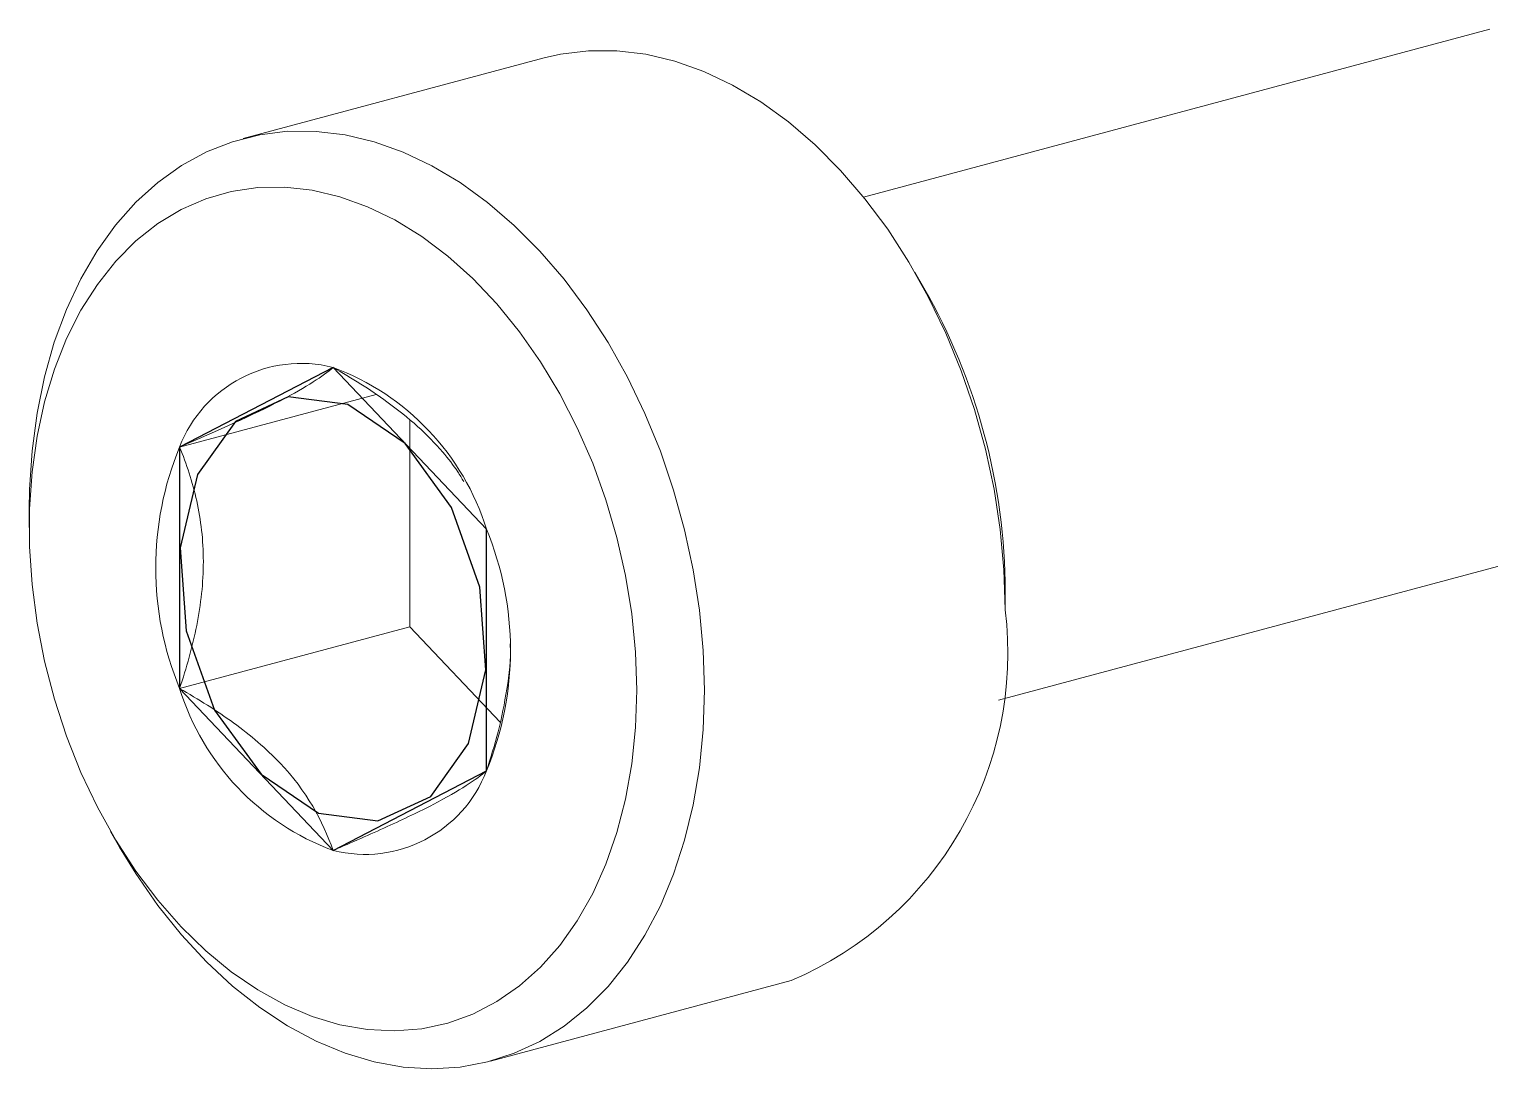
# Model space of a CAD drawing. Header units: millimetres. Extents: x -21.5 to 0.8, y -8 to 1.5.
# Drawn here: x -21.55 to -13.14, y -7.95 to -1.97 of the extents above; entities that cross this region are included whole.
import ezdxf

# ---------------------------------------------------------------- set-up
doc = ezdxf.new("R2010")
doc.units = ezdxf.units.MM
doc.linetypes.add('CENTERX2', pattern=[20.32, 12.7, -2.54, 2.54, -2.54])

msp = doc.modelspace()

# ---------------------------------------------------------------- linework, layer by layer
at = {"color": 7, "linetype": 'Continuous', "lineweight": 15}
for p, q in [((-13.1368, -1.9666), (-16.7436, -2.9329)), ((-18.5838, -2.1318), (-20.3162, -2.596)), ((-16.3964, -3.455), (-16.4485, -3.3648)), ((-19.5514, -4.0691), (-20.6829, -4.3723)), ((-19.357, -4.2176), (-19.357, -5.4077)), ((-21.5491, -4.7313), (-21.5491, -4.8355)), ((-15.9672, -5.8307), (-12.3822, -4.8702)), ((-15.9276, -5.3091), (-15.9276, -5.2049)), ((-19.357, -5.4077), (-20.6829, -5.7629)), ((-19.357, -5.4077), (-18.837, -5.9561)), ((-21.0803, -6.5854), (-21.0282, -6.6756)), ((-18.8929, -7.9086), (-17.1605, -7.4445))]:
    msp.add_line(p, q, dxfattribs=at)
at = {"color": 7, "linetype": 'Continuous'}
for p, q in [((-19.799, -3.9138), (-20.6829, -4.3723)), ((-18.9151, -4.8459), (-19.799, -3.9138)), ((-20.6829, -4.3723), (-20.6829, -5.7629)), ((-18.9151, -6.2365), (-18.9151, -4.8459)), ((-20.6829, -5.7629), (-19.799, -6.695)), ((-19.799, -6.695), (-18.9151, -6.2365))]:
    msp.add_line(p, q, dxfattribs=at)
at = {"color": 7, "linetype": 'Continuous', "lineweight": 15, "flags": 128}
for points in [[(-15.9276, -5.3091), (-15.9348, -5.0794), (-15.9563, -4.8476), (-15.992, -4.6153), (-16.0417, -4.3843), (-16.1049, -4.1563), (-16.1812, -3.9329), (-16.27, -3.7159), (-16.3706, -3.5068), (-16.4824, -3.3073), (-16.6045, -3.1186), (-16.7359, -2.9424), (-16.8758, -2.7798), (-17.023, -2.6321), (-17.1766, -2.5003), (-17.3352, -2.3855), (-17.4979, -2.2885), (-17.6633, -2.2099), (-17.8303, -2.1505), (-17.9976, -2.1106), (-18.1639, -2.0905), (-18.3281, -2.0904), (-18.4889, -2.1102), (-18.5838, -2.1318)], [(-21.5491, -4.7313), (-21.5473, -4.6178), (-21.5329, -4.3945), (-21.5042, -4.1776), (-21.4615, -3.9686), (-21.405, -3.7692), (-21.3352, -3.5807), (-21.2526, -3.4046), (-21.1578, -3.2422), (-21.0515, -3.0946), (-20.9344, -2.963), (-20.8076, -2.8484), (-20.6718, -2.7516), (-20.5281, -2.6733), (-20.3776, -2.6141), (-20.2213, -2.5744), (-20.0605, -2.5545), (-19.8963, -2.5546), (-19.73, -2.5747), (-19.5627, -2.6146), (-19.3957, -2.6741), (-19.2303, -2.7526), (-19.0677, -2.8496), (-18.909, -2.9644), (-18.7554, -3.0962), (-18.6082, -3.2439), (-18.4683, -3.4065), (-18.3369, -3.5828), (-18.2148, -3.7714), (-18.103, -3.971), (-18.0024, -4.18), (-17.9136, -4.3971), (-17.8373, -4.6204), (-17.7741, -4.8484), (-17.7245, -5.0794), (-17.6887, -5.3117), (-17.6672, -5.5435), (-17.66, -5.7732), (-17.66, -5.7732)], [(-18.0489, -5.7732), (-18.0562, -5.5545), (-18.0778, -5.3336), (-18.1138, -5.1125), (-18.1637, -4.893), (-18.2272, -4.6769), (-18.3037, -4.466), (-18.3926, -4.2621), (-18.4931, -4.0668), (-18.6045, -3.8817), (-18.7257, -3.7084), (-18.8559, -3.5484), (-18.9938, -3.4029), (-19.1385, -3.2732), (-19.2886, -3.1603), (-19.4429, -3.0651), (-19.6002, -2.9885), (-19.7592, -2.9311), (-19.9184, -2.8934), (-20.0767, -2.8757), (-20.2327, -2.878), (-20.3851, -2.9005), (-20.5326, -2.9429), (-20.674, -3.0049), (-20.8082, -3.0859), (-20.9341, -3.1853), (-21.0505, -3.3023), (-21.1566, -3.4358), (-21.2514, -3.5849), (-21.3341, -3.7481), (-21.4042, -3.9243), (-21.4609, -4.1119), (-21.5039, -4.3094), (-21.5328, -4.5152), (-21.5473, -4.7275), (-21.5473, -4.9445), (-21.5328, -5.1646), (-21.5039, -5.3858), (-21.4609, -5.6063), (-21.4042, -5.8243), (-21.3341, -6.038), (-21.2514, -6.2457), (-21.1566, -6.4455), (-21.0505, -6.6359), (-20.9341, -6.8152), (-20.8082, -6.9821), (-20.674, -7.135), (-20.5326, -7.2727), (-20.3851, -7.3942), (-20.2327, -7.4983), (-20.0767, -7.5843), (-19.9184, -7.6513), (-19.7592, -7.6989), (-19.6002, -7.7267), (-19.4429, -7.7344), (-19.2886, -7.722), (-19.1385, -7.6895), (-18.9938, -7.6373), (-18.8559, -7.5657), (-18.7257, -7.4754), (-18.6045, -7.3671), (-18.4931, -7.2417), (-18.3926, -7.1003), (-18.3037, -6.9439), (-18.2272, -6.774), (-18.1637, -6.5919), (-18.1138, -6.3992), (-18.0778, -6.1974), (-18.0562, -5.9881), (-18.0489, -5.7732)], [(-17.66, -5.7732), (-17.6672, -5.9991), (-17.6887, -6.2194), (-17.7245, -6.4325), (-17.7741, -6.6369), (-17.8373, -6.8311), (-17.9136, -7.0135), (-18.0024, -7.183), (-18.103, -7.3381), (-18.2148, -7.4778), (-18.3369, -7.601), (-18.4683, -7.7068), (-18.6082, -7.7945), (-18.7554, -7.8633), (-18.909, -7.9128), (-19.0677, -7.9426), (-19.2303, -7.9525), (-19.3957, -7.9424), (-19.5627, -7.9123), (-19.73, -7.8626), (-19.8963, -7.7936), (-20.0605, -7.7057), (-20.2213, -7.5997), (-20.3776, -7.4763), (-20.5281, -7.3364), (-20.6718, -7.1811), (-20.8076, -7.0115), (-20.9344, -6.8289), (-21.0282, -6.6756)]]:
    msp.add_lwpolyline(points, dxfattribs=at)
at = {"color": 7, "linetype": 'CENTERX2', "flags": 128}
msp.add_lwpolyline([(-18.9537, -5.1787), (-19.117, -4.7211), (-19.384, -4.3522), (-19.7143, -4.1283), (-20.0574, -4.0835), (-20.3612, -4.2245), (-20.5794, -4.5299), (-20.6788, -4.9532), (-20.6443, -5.43), (-20.481, -5.8877), (-20.2139, -6.2565), (-19.8837, -6.4804), (-19.5406, -6.5253), (-19.2368, -6.3843), (-19.0186, -6.0788), (-18.9192, -5.6555), (-18.9537, -5.1787)], dxfattribs=at)
at = {"color": 7, "linetype": 'Continuous', "lineweight": 15}
for centre, radius, start, end in [((-19.4764, -5.2179), 3.5489, 0.2105, 29.78542), ((-19.9827, -4.6408), 0.7499, 75.81676, 159.01816), ((-20.3047, -5.2784), 1.4553, 17.29024, 69.66746), ((-18.9974, -5.0676), 1.8232, 157.58199, 202.41801), ((-20.6005, -5.5412), 1.8232, 337.58199, 22.41801), ((-17.9628, -5.5576), 2.0503, 293.03635, 6.96216), ((-19.2933, -5.3303), 1.4553, 197.29024, 249.66746), ((-19.6153, -5.968), 0.7499, 255.81676, 339.01816)]:
    msp.add_arc(centre, radius, start, end, dxfattribs=at)
for points, knots in [([(-19.799, -3.9138), (-19.8282, -3.9389), (-19.8649, -3.9664), (-19.9627, -4.0294), (-20.0256, -4.0656), (-20.2565, -4.1855), (-20.4637, -4.2787), (-20.6829, -4.3723)], [0, 0, 0, 0, 0.25, 0.25, 0.5, 0.5, 1, 1, 1, 1]), ([(-19.0465, -4.5708), (-19.0577, -4.5521), (-19.0914, -4.4954), (-19.1756, -4.3879), (-19.309, -4.2503), (-19.4728, -4.1198), (-19.6387, -4.0077), (-19.7454, -3.9452), (-19.799, -3.9138)], [0, 0, 0, 0, 0.076325, 0.230086, 0.441147, 0.659263, 0.828851, 1, 1, 1, 1]), ([(-20.6829, -5.7629), (-20.6433, -5.6446), (-20.6086, -5.5218), (-20.5601, -5.2764), (-20.5461, -5.1533), (-20.5461, -4.9084), (-20.56, -4.7931), (-20.6088, -4.5731), (-20.6434, -4.4693), (-20.6829, -4.3723)], [0, 0, 0, 0, 0.25, 0.25, 0.5, 0.5, 0.75, 0.75, 1, 1, 1, 1]), ([(-18.9151, -6.2365), (-18.8914, -6.1619), (-18.8424, -6.0075), (-18.7951, -5.765), (-18.773, -5.5918), (-18.7788, -5.5077), (-18.779, -5.5047)], [0, 0, 0, 0, 0.3112407, 0.6444532, 0.9875175, 1, 1, 1, 1]), ([(-20.6829, -5.7629), (-20.5739, -5.825), (-20.4694, -5.8904), (-20.2747, -6.0317), (-20.1832, -6.1093), (-19.9511, -6.3532), (-19.8577, -6.527), (-19.799, -6.695)], [0, 0, 0, 0, 0.25, 0.25, 0.5, 0.5, 1, 1, 1, 1]), ([(-19.799, -6.695), (-19.6901, -6.6485), (-19.5855, -6.6028), (-19.3908, -6.5139), (-19.2993, -6.47), (-19.0672, -6.3498), (-18.9738, -6.2871), (-18.9151, -6.2365)], [0, 0, 0, 0, 0.25, 0.25, 0.5, 0.5, 1, 1, 1, 1])]:
    msp.add_open_spline(points, degree=3, knots=knots, dxfattribs=at)

doc.saveas('drawing.dxf')
